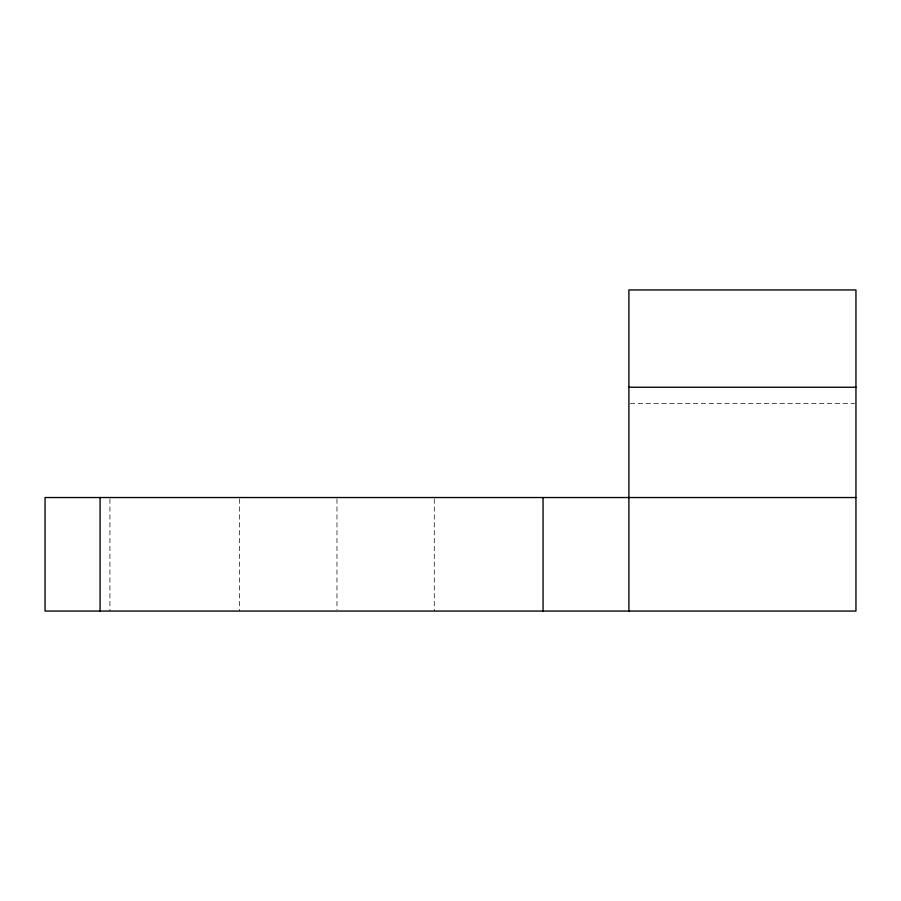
<?xml version="1.0" encoding="UTF-8"?>
<svg xmlns="http://www.w3.org/2000/svg" width="901" height="901" viewBox="0 0 901 901"><rect width="100%" height="100%" fill="white"/><g stroke="black" fill="none" stroke-linecap="round" stroke-linejoin="round"><path stroke-width="0.68" stroke-dasharray="4.5 3.38" d="M630.295 403.468L854.553 403.468M434.282 498.929L434.282 611.058M336.974 498.929L336.974 609.662M239.666 498.929L239.666 611.058M109.922 498.929L109.922 611.058"/><path stroke-width="1.35" d="M628.898 387.25L855.95 387.25M855.95 497.532L45.05 497.532L45.05 611.058L855.95 611.058L855.95 289.942L628.898 289.942L628.898 611.058M543.055 497.532L543.055 611.058M100.079 497.532L100.079 611.058"/></g></svg>
